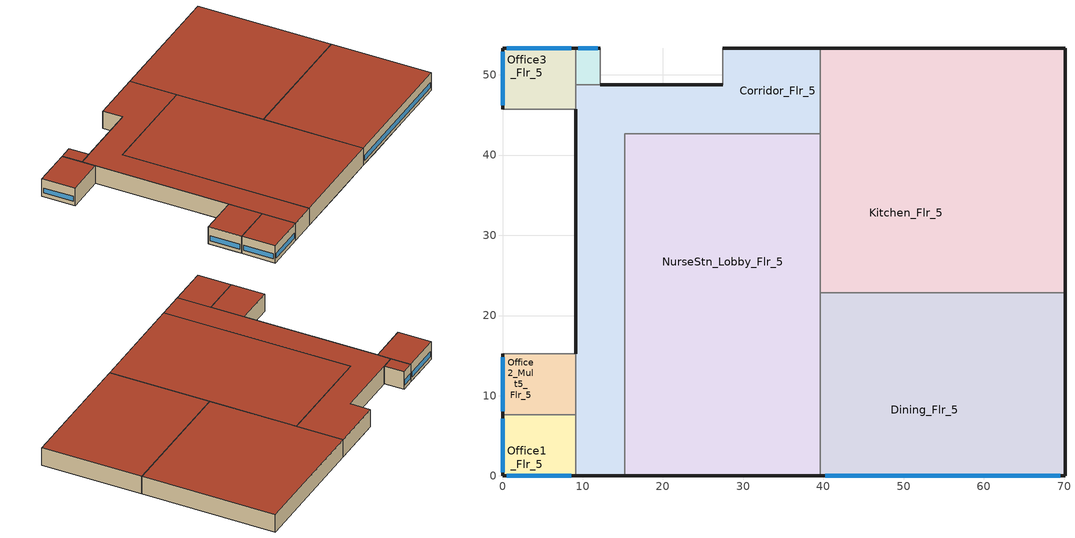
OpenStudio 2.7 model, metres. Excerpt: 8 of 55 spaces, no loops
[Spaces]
Corridor_Flr_5
 floor to NurseStn_Lobby_Flr_4: 15.24,42.67 15.24,33.53 9.14,33.53 9.14,42.67 z17.07
 floor to Corridor_NW_Flr_4: 39.62,53.34 39.62,42.67 9.14,42.67 9.14,48.77 28.96,48.77 28.96,53.34 z17.07
 floor to Corridor_SE_Flr_4: 15.24,10.67 15.24,4.57 9.14,4.57 9.14,10.67 z17.07
 floor adiabatic (Floor Adiabatic construction): 28.96,53.34 28.96,48.77 27.43,48.77 27.43,53.34 z17.07; 15.24,4.57 15.24,0 9.14,0 9.14,4.57 z17.07
 floor to Lab_Flr_4: 15.24,33.53 15.24,10.67 9.14,10.67 9.14,33.53 z17.07
 wall outside: 9.14,0 15.24,0 / 39.62,53.34 27.43,53.34 / 27.43,48.77 12.19,48.77 / 9.14,45.72 9.14,15.24 z17.07:21.34
 wall to Kitchen_Flr_5: 39.62,42.67 39.62,53.34 z17.07:21.34
 wall adiabatic (Wall Adiabatic construction): 27.43,53.34 27.43,48.77 z17.07:21.34
 wall to NurseStn_Lobby_Flr_5: 15.24,0 15.24,42.67 39.62,42.67 z17.07:21.34
 wall to Office1_Flr_5: 9.14,7.62 9.14,0 z17.07:21.34
 wall to Office4_Mult6_Flr_5: 12.19,48.77 9.14,48.77 z17.07:21.34
 wall to Office2_Mult5_Flr_5: 9.14,15.24 9.14,7.62 z17.07:21.34
 wall to Office3_Flr_5: 9.14,48.77 9.14,45.72 z17.07:21.34
 roof outside: 15.24,0 15.24,42.67 39.62,42.67 39.62,53.34 27.43,53.34 27.43,48.77 9.14,48.77 9.14,0 z21.34
Kitchen_Flr_5
 floor to PatRoom5_Mult10_Flr_4: 44.2,53.34 44.2,48.77 39.62,48.77 39.62,53.34 z17.07
 floor to Corridor_NW_Flr_4: 65.53,48.77 65.53,42.67 39.62,42.67 39.62,48.77 z17.07
 floor to Radiology_Flr_4: 60.96,42.67 60.96,22.86 39.62,22.86 39.62,42.67 z17.07
 floor to Corridor_SE_Flr_4: 65.53,42.67 65.53,22.86 60.96,22.86 60.96,42.67 z17.07
 floor to PatRoom4_Flr_4: 70.1,53.34 70.1,48.77 62.48,48.77 62.48,53.34 z17.07
 floor adiabatic (Floor Adiabatic construction): 70.1,48.77 70.1,22.86 65.53,22.86 65.53,48.77 z17.07; 62.48,53.34 62.48,48.77 44.2,48.77 44.2,53.34 z17.07
 wall outside: 70.1,22.86 70.1,53.34 39.62,53.34 z17.07:21.34
 wall to NurseStn_Lobby_Flr_5: 39.62,42.67 39.62,22.86 z17.07:21.34
 wall to Dining_Flr_5: 39.62,22.86 70.1,22.86 z17.07:21.34
 roof outside: 70.1,22.86 70.1,53.34 39.62,53.34 39.62,22.86 z21.34
NurseStn_Lobby_Flr_5
 floor to NurseStn_Lobby_Flr_4: 39.62,42.67 39.62,10.67 28.96,10.67 28.96,19.81 15.24,19.81 15.24,42.67 z17.07
 floor to Corridor_SE_Flr_4: 39.62,10.67 39.62,0 28.96,0 28.96,4.57 15.24,4.57 15.24,10.67 z17.07
 floor adiabatic (Floor Adiabatic construction): 28.96,4.57 28.96,0 15.24,0 15.24,4.57 z17.07
 floor to Lab_Flr_4: 28.96,19.81 28.96,10.67 15.24,10.67 15.24,19.81 z17.07
 wall outside: 15.24,0 39.62,0 z17.07:21.34
 wall to Dining_Flr_5: 39.62,0 39.62,22.86 z17.07:21.34
 roof outside: 39.62,0 39.62,42.67 15.24,42.67 15.24,0 z21.34
Office1_Flr_5
 floor to PatRoom6_Flr_4: 6.1,4.57 6.1,0 0,0 0,4.57 z17.07
 floor to PatRoom7_Mult10_Flr_4: 4.57,7.62 4.57,4.57 0,4.57 0,7.62 z17.07
 floor to Corridor_SE_Flr_4: 9.14,7.62 9.14,4.57 4.57,4.57 4.57,7.62 z17.07
 floor adiabatic (Floor Adiabatic construction): 9.14,4.57 9.14,0 6.1,0 6.1,4.57 z17.07
 wall outside: 0,7.62 0,0 9.14,0 z17.07:21.34
 wall to Office2_Mult5_Flr_5: 9.14,7.62 0,7.62 z17.07:21.34
 window: 0,7.16 0,0.46 / 0.55,0 8.6,0 z17.98:19.2
 roof outside: 9.14,0 9.14,7.62 0,7.62 0,0 z21.34
Office4_Mult6_Flr_5
 floor adiabatic (Floor Adiabatic construction): 12.19,53.34 12.19,48.77 9.14,48.77 9.14,53.34 z17.07
 wall outside: 12.19,53.34 9.14,53.34 z17.07:21.34
 wall to Office3_Flr_5: 9.14,53.34 9.14,48.77 z17.07:21.34
 wall adiabatic (Wall Adiabatic construction): 12.19,48.77 12.19,53.34 z17.07:21.34
 window: 11.88,53.34 9.45,53.34 z17.98:19.2
 roof outside: 12.19,48.77 12.19,53.34 9.14,53.34 9.14,48.77 z21.34
Office3_Flr_5
 floor to PatRoom8_Flr_4: 6.1,53.34 6.1,48.77 0,48.77 0,53.34 z17.07
 floor to Corridor_NW_Flr_4: 9.14,48.77 9.14,45.72 4.57,45.72 4.57,48.77 z17.07
 floor adiabatic (Floor Adiabatic construction): 9.14,53.34 9.14,48.77 6.1,48.77 6.1,53.34 z17.07; 4.57,48.77 4.57,45.72 0,45.72 0,48.77 z17.07
 wall outside: 9.14,53.34 0,53.34 0,45.72 z17.07:21.34
 wall adiabatic (Wall Adiabatic construction): 0,45.72 9.14,45.72 z17.07:21.34
 window: 0,52.88 0,46.18 / 8.6,53.34 0.55,53.34 z17.98:19.2
 roof outside: 9.14,45.72 9.14,53.34 0,53.34 0,45.72 z21.34
Office2_Mult5_Flr_5
 floor to PatRoom7_Mult10_Flr_4: 4.57,8.99 4.57,7.62 0,7.62 0,8.99 z17.07
 floor to Corridor_NW_Flr_4: 9.14,15.24 9.14,10.67 4.57,10.67 4.57,15.24 z17.07
 floor to Corridor_SE_Flr_4: 9.14,10.67 9.14,7.62 4.57,7.62 4.57,10.67 z17.07
 floor adiabatic (Floor Adiabatic construction): 4.57,15.24 4.57,8.99 0,8.99 0,15.24 z17.07
 wall outside: 0,15.24 0,7.62 z17.07:21.34
 wall adiabatic (Wall Adiabatic construction): 9.14,15.24 0,15.24 z17.07:21.34
 window: 0,14.78 0,8.08 z17.98:19.2
 roof outside: 9.14,7.62 9.14,15.24 0,15.24 0,7.62 z21.34
Dining_Flr_5
 floor to NurseStn_Lobby_Flr_4: 60.96,19.81 60.96,10.67 39.62,10.67 39.62,19.81 z17.07
 floor to PatRoom3_Mult10_Flr_4: 70.1,8.99 70.1,4.57 65.53,4.57 65.53,8.99 z17.07
 floor to Radiology_Flr_4: 60.96,22.86 60.96,19.81 39.62,19.81 39.62,22.86 z17.07
 floor to PatRoom2_Flr_4: 70.1,4.57 70.1,0 62.48,0 62.48,4.57 z17.07
 floor to Corridor_SE_Flr_4: 65.53,22.86 65.53,4.57 39.62,4.57 39.62,10.67 60.96,10.67 60.96,22.86 z17.07
 floor to PatRoom1_Mult10_Flr_4: 44.2,4.57 44.2,0 39.62,0 39.62,4.57 z17.07
 floor adiabatic (Floor Adiabatic construction): 70.1,22.86 70.1,8.99 65.53,8.99 65.53,22.86 z17.07; 62.48,4.57 62.48,0 44.2,0 44.2,4.57 z17.07
 wall outside: 39.62,0 70.1,0 70.1,22.86 z17.07:21.34
 window: 40.2,0 69.53,0 z17.98:19.2
 roof outside: 70.1,0 70.1,22.86 39.62,22.86 39.62,0 z21.34
[ClimateZones]
Climate Zone Institution Name 1=ASHRAE; Climate Zone Document Name 1=ANSI/ASHRAE Standard 169; Climate Zone Document Year 1=2006; Climate Zone Value 1=4A
[Building]
-Hospital-ASHRAE 169-2013-4A created: 2019-04-24 11:09:22 -0700: Default Construction Set=90.1-2013 - Hospital - ASHRAE 169-2013-4A; Standards Number of Stories=6; Standards Number of Above Ground Stories=5; Standards Building Type=Hospital
[Site]
New York-John F Kennedy Intl AP_NY_USA: Latitude {deg}=40.65; Longitude {deg}=-73.8; Time Zone {hr}=-5; Elevation {m}=5; Terrain=City
[Site:WaterMainsTemperature]
Calculation Method=Correlation; Annual Average Outdoor Air Temperature {C}=12.4667; Maximum Difference In Monthly Average Outdoor Air Temperatures {deltaC}=25.2
[SizingPeriod:DesignDay] Barometric Pressure {Pa}=101241; Sky Clearness=0; Rain Indicator=0; Snow Indicator=0; Day of Month=21; Daylight Saving Time Indicator=0; Humidity Indicating Type=Wetbulb; Dry-Bulb Temperature Range Modifier Type=DefaultMultipliers
Name | Maximum Dry-Bulb Temperature {C} | Daily Dry-Bulb Temperature Range {deltaC} | Humidity Indicating Conditions at Maximum Dry-Bulb | Wind Speed {m/s} | Wind Direction {deg} | Month | Day Type | Solar Model Indicator | ASHRAE Taub | ASHRAE Taud
New.York-John.F.Kennedy.Intl.AP_NY_USA Ann Htg 99.6% Condns DB | -10.7 | 0 | -10.7 | 7.5 | 320 | 1 | WinterDesignDay | ASHRAEClearSky
New.York-John.F.Kennedy.Intl.AP_NY_USA Ann Clg .4% Condns DB=>MWB | 32.1 | 7.4 | 23.1 | 5.6 | 230 | 7 | SummerDesignDay | ASHRAETau | 0.541 | 1.8
[Site:GroundTemperature:BuildingSurface]
20.72, 20.67, 20.67, 20.7, 20.74, 22.94, 23.33, 23.42, 23.45, 21.24, 20.92, 20.8
[Material:NoMass] Thermal Absorptance=0.9; Solar Absorptance=0.7
Name | Roughness | Thermal Resistance {m2-K/W} | Visible Absorptance
CP02 CARPET PAD | VeryRough | 0.21648 | 0.8
Nonres_Floor_Insulation | MediumSmooth | 2.88292 | 0.7
Typical Insulation R-14.97 | Smooth | 2.63723 | 0.7
Typical Carpet Pad | Smooth | 0.21648 | 0.8
Typical Insulation R-7.23 | Smooth | 1.27273 | 0.7
Typical Insulation R-30.13 | Smooth | 5.30668 | 0.7
Typical Insulation R-1.15 | Smooth | 0.202509 | 0.7
Typical Insulation R-1.15 1 | Smooth | 0.202527 | 0.7
[Material]
Name | Roughness | Thickness {m} | Conductivity {W/m-K} | Density {kg/m3} | Specific Heat {J/kg-K} | Thermal Absorptance | Solar Absorptance | Visible Absorptance
100mm Normalweight concrete floor | MediumSmooth | 0.1016 | 2.31 | 2322 | 832
G01 13mm gypsum board | Smooth | 0.0127 | 0.16 | 800 | 1090 | 0.9 | 0.7 | 0.5
4 in. Normalweight Concrete Floor | MediumRough | 0.1016 | 2.31 | 2322 | 832 | 0.9 | 0.7 | 0.7
1IN Stucco | Smooth | 0.0253 | 0.6918 | 1858 | 837 | 0.9 | 0.7 | 0.92
8IN CONCRETE HW RefBldg | Rough | 0.2032 | 1.311 | 2240 | 836.8 | 0.9 | 0.7 | 0.7
1/2IN Gypsum | Smooth | 0.0127 | 0.16 | 784.9 | 830 | 0.9 | 0.4 | 0.4
Roof Membrane | VeryRough | 0.0095 | 0.16 | 1121.29 | 1460 | 0.9 | 0.7 | 0.7
Metal Roof Surface; F08 Metal surface | Smooth | 0.0008 | 45.28 | 7824 | 500 | 0.9 | 0.7 | 0.7
8 in. Normalweight Concrete Floor | MediumRough | 0.2032 | 2.31 | 2322 | 832 | 0.9 | 0.7 | 0.7
8 in. Concrete Block Basement Wall | MediumRough | 0.2032 | 1.326 | 1842 | 912 | 0.9 | 0.7 | 0.7
G05 25mm wood | MediumSmooth | 0.0254 | 0.15 | 608 | 1630 | 0.9 | 0.5 | 0.5
Std Wood 6inch | MediumSmooth | 0.15 | 0.12 | 540 | 1210 | 0.9 | 0.7 | 0.7
[Construction]
Floor Adiabatic construction: CP02 CARPET PAD, 100mm Normalweight concrete floor, Nonres_Floor_Insulation
Wall Adiabatic construction; Typical Interior Wall: G01 13mm gypsum board, G01 13mm gypsum board
Typical Insulated Exterior Mass Floor R-17.54: Typical Insulation R-14.97, 4 in. Normalweight Concrete Floor, Typical Carpet Pad
Typical Insulated Exterior Mass Wall R-9.62: 1IN Stucco, 8IN CONCRETE HW RefBldg, Typical Insulation R-7.23, 1/2IN Gypsum
Typical IEAD Roof R-31.25: Roof Membrane, Typical Insulation R-30.13, Metal Roof Surface
Typical Interior Floor: 100mm Normalweight concrete floor, CP02 CARPET PAD
Typical Interior Ceiling: CP02 CARPET PAD, 100mm Normalweight concrete floor
Typical Insulated Carpeted 8in Slab Floor: 8 in. Normalweight Concrete Floor, Typical Carpet Pad
Typical Insulated Basement Mass Wall: 8 in. Concrete Block Basement Wall
U 0.48 SHGC 0.40 Dbl Ref-D Clr 6mm/13mm: REF D CLEAR 6MM, AIR 13MM, CLEAR 6MM
Typical Insulated Metal Door R-2.0: F08 Metal surface, Typical Insulation R-1.15
U 0.44 SHGC 0.26 Dbl Ref-B-H Clr 6mm/13mm Air: REF B CLEAR HI 6MM, AIR 13MM, CLEAR 6MM
Typical Overhead Door R-2.0: Typical Insulation R-1.15 1
Window_U_0.50_SHGC_0.40_Skylight_Frame_Width_0.430_in: Glass_2052_LayerAvg, Gap_1_W_0_0038, Glass_2027F_LayerAvg
Typical Interior Window: Clear 3mm
Typical Interior Door; Typical Interior Partition: G05 25mm wood
InteriorFurnishings: Std Wood 6inch
[DefaultConstructionSet]
90.1-2013 - Hospital - ASHRAE 169-2013-4A: Default Exterior Surface Constructions=Default Surface Constructions 1; Default Interior Surface Constructions=Default Surface Constructions 2; Default Ground Contact Surface Constructions=Default Surface Constructions 3; Default Exterior SubSurface Constructions=Default Sub Surface Constructions 1; Default Interior SubSurface Constructions=Default Sub Surface Constructions 2; Interior Partition Construction=Typical Interior Partition
[DefaultSurfaceConstructions]
Name | Floor Construction | Wall Construction | Roof Ceiling Construction
Default Surface Constructions 1 | Typical Insulated Exterior Mass Floor R-17.54 | Typical Insulated Exterior Mass Wall R-9.62 | Typical IEAD Roof R-31.25
Default Surface Constructions 2 | Typical Interior Floor | Typical Interior Wall | Typical Interior Ceiling
Default Surface Constructions 3 | Typical Insulated Carpeted 8in Slab Floor | Typical Insulated Basement Mass Wall
[DefaultSubSurfaceConstructions]
Name | Fixed Window Construction | Operable Window Construction | Door Construction | Glass Door Construction | Overhead Door Construction | Skylight Construction | Tubular Daylight Dome Construction | Tubular Daylight Diffuser Construction
Default Sub Surface Constructions 1 | U 0.48 SHGC 0.40 Dbl Ref-D Clr 6mm/13mm | U 0.48 SHGC 0.40 Dbl Ref-D Clr 6mm/13mm | Typical Insulated Metal Door R-2.0 | U 0.44 SHGC 0.26 Dbl Ref-B-H Clr 6mm/13mm Air | Typical Overhead Door R-2.0 | Window_U_0.50_SHGC_0.40_Skylight_Frame_Width_0.430_in | Typical Interior Window | Typical Interior Window
Default Sub Surface Constructions 2 | Typical Interior Window | Typical Interior Window | Typical Interior Door
[WindowMaterial:Glazing] Optical Data Type=SpectralAverage; Infrared Transmittance at Normal Incidence=0; Dirt Correction Factor for Solar and Visible Transmittance=1; Solar Diffusing=No
Name | Thickness {m} | Solar Transmittance at Normal Incidence | Front Side Solar Reflectance at Normal Incidence | Back Side Solar Reflectance at Normal Incidence | Visible Transmittance at Normal Incidence | Front Side Visible Reflectance at Normal Incidence | Back Side Visible Reflectance at Normal Incidence | Front Side Infrared Hemispherical Emissivity | Back Side Infrared Hemispherical Emissivity | Conductivity {W/m-K}
REF D CLEAR 6MM | 0.006 | 0.429 | 0.308 | 0.379 | 0.334 | 0.453 | 0.505 | 0.84 | 0.82 | 0.9
CLEAR 6MM | 0.006 | 0.775 | 0.071 | 0.071 | 0.881 | 0.08 | 0.08 | 0.84 | 0.84 | 0.9
REF B CLEAR HI 6MM | 0.006 | 0.24 | 0.16 | 0.32 | 0.3 | 0.16 | 0.29 | 0.84 | 0.6 | 0.9
Glass_2052_LayerAvg | 0.00837 | 0.507767 | 0.054228 | 0.0544931 | 0.586833 | 0.05805 | 0.058397 | 0.84 | 0.84 | 1
Glass_2027F_LayerAvg | 0.004 | 0.369744 | 0.470069 | 0.340935 | 0.765222 | 0.0546 | 0.073741 | 0.03675 | 0.84 | 1
Clear 3mm | 0.003 | 0.837 | 0.075 | 0.075 | 0.898 | 0.081 | 0.081 | 0.84 | 0.84 | 0.9
[WindowMaterial:Gas] Gas Type=Air
Name | Thickness {m}
AIR 13MM | 0.0127
Gap_1_W_0_0038 | 0.0038
[Space] Building Story=Building Story 6; Part of Total Floor Area=Yes
Name | Space Type | Thermal Zone
Office1_Flr_5 | Hospital HospitalOfficeFlr5 | Office1_Flr_5 ZN
Corridor_Flr_5 | Hospital Corridor | Corridor_Flr_5 ZN
Kitchen_Flr_5 | Hospital Kitchen | Kitchen_Flr_5 ZN
Office3_Flr_5 | Hospital HospitalOfficeFlr5 | Office3_Flr_5 ZN
Office2_Mult5_Flr_5 | Hospital HospitalOfficeFlr5 | Office2_Mult5_Flr_5 ZN
NurseStn_Lobby_Flr_5 | Hospital NurseStn | NurseStn_Lobby_Flr_5 ZN
Office4_Mult6_Flr_5 | Hospital HospitalOfficeFlr5 | Office4_Mult6_Flr_5 ZN
Dining_Flr_5 | Hospital Dining | Dining_Flr_5 ZN
[BuildingStory]
Building Story 6: Nominal Z Coordinate {m}=17.0732
[SpaceType] Standards Building Type=Hospital
Name | Default Schedule Set | Design Specification Outdoor Air Object | Standards Space Type
Hospital Corridor | Hospital Corridor Schedule Set | Hospital Corridor Ventilation | Corridor
Hospital Dining | Hospital Dining Schedule Set | Hospital Dining Ventilation | Dining
Hospital Kitchen | Hospital Kitchen Schedule Set | Hospital Kitchen Ventilation | Kitchen
Hospital NurseStn | Hospital NurseStn Schedule Set | Hospital NurseStn Ventilation | NurseStn
Hospital HospitalOfficeFlr5 | Hospital HospitalOfficeFlr5 Schedule Set | Hospital HospitalOfficeFlr5 Ventilation | HospitalOfficeFlr5
[People:Definition] Number of People Calculation Method=People/Area; Fraction Radiant=0.3
Name | People per Space Floor Area {person/m2}
Hospital Corridor People Definition | 0.0107639
Hospital Dining People Definition | 0.107639
Hospital HospitalOfficeFlr5 People Definition | 0.0752397
Hospital Kitchen People Definition | 0.0538196
Hospital NurseStn People Definition | 0.0143483
[People] Work Efficiency Schedule=Work Efficiency Schedule; Clothing Insulation Schedule=Clothing Schedule; Air Velocity Schedule=Air Velocity Schedule; Multiplier=1
Name | People Definition | Space or SpaceType
Hospital Corridor People | Hospital Corridor People Definition | Hospital Corridor
Hospital Dining People | Hospital Dining People Definition | Hospital Dining
Hospital HospitalOfficeFlr5 People | Hospital HospitalOfficeFlr5 People Definition | Hospital HospitalOfficeFlr5
Hospital Kitchen People | Hospital Kitchen People Definition | Hospital Kitchen
Hospital NurseStn People | Hospital NurseStn People Definition | Hospital NurseStn
[Lights:Definition] Design Level Calculation Method=Watts/Area; Fraction Radiant=0.7; Fraction Visible=0.2
Name | Watts per Space Floor Area {W/m2}
Hospital Corridor Lights Definition | 10.6563
Hospital Dining Lights Definition | 6.99654
Hospital HospitalOfficeFlr5 Lights Definition | 8.82641
Hospital Kitchen Lights Definition | 13.0243
Hospital NurseStn Lights Definition | 8.86946
[Lights] Fraction Replaceable=1
Name | Lights Definition | Space or SpaceType
Hospital Corridor Lights | Hospital Corridor Lights Definition | Hospital Corridor
Hospital Dining Lights | Hospital Dining Lights Definition | Hospital Dining
Hospital HospitalOfficeFlr5 Lights | Hospital HospitalOfficeFlr5 Lights Definition | Hospital HospitalOfficeFlr5
Hospital Kitchen Lights | Hospital Kitchen Lights Definition | Hospital Kitchen
Hospital NurseStn Lights | Hospital NurseStn Lights Definition | Hospital NurseStn
[ElectricEquipment:Definition]
Name | Design Level Calculation Method | Watts per Space Floor Area {W/m2} | Fraction Radiant | Design Level {W} | Fraction Latent | Fraction Lost
Hospital Dining Elec Equip Definition; Hospital HospitalOfficeFlr5 Elec Equip Definition | Watts/Area | 10.7639 | 0.5
Hospital Kitchen Elec Equip Definition | Watts/Area | 80.7293 | 0.5
Hospital NurseStn Elec Equip Definition | Watts/Area | 11.1945 | 0.5
Kitchen Electric Equipment Definition1 | EquipmentLevel |  | 0.25 | 915 | 0 | 0
Kitchen Electric Equipment Definition2 | EquipmentLevel |  | 0.25 | 855 | 0 | 0
[ElectricEquipment]
Name | Electric Equipment Definition | Space or SpaceType | Schedule
Hospital Dining Elec Equip | Hospital Dining Elec Equip Definition | Hospital Dining
Hospital HospitalOfficeFlr5 Elec Equip | Hospital HospitalOfficeFlr5 Elec Equip Definition | Hospital HospitalOfficeFlr5
Hospital Kitchen Elec Equip | Hospital Kitchen Elec Equip Definition | Hospital Kitchen
Hospital NurseStn Elec Equip | Hospital NurseStn Elec Equip Definition | Hospital NurseStn
Kitchen_Reach-in-Freezer | Kitchen Electric Equipment Definition1 | Hospital Kitchen | Hospital ALWAYS_ON
Kitchen_Reach-in-Refrigerator | Kitchen Electric Equipment Definition2 | Hospital Kitchen | Hospital ALWAYS_ON
[DesignSpecification:OutdoorAir] Outdoor Air Method=Sum; Outdoor Air Flow per Person {m3/s-person}=0; Outdoor Air Flow Rate {m3/s}=0; Outdoor Air Flow Air Changes per Hour {1/hr}=0
Name | Outdoor Air Flow per Floor Area {m3/s-m2}
Hospital Corridor Ventilation | 0.0003048
Hospital Dining Ventilation | 0.0012954
Hospital HospitalOfficeFlr5 Ventilation | 0.000482346
Hospital Kitchen Ventilation | 0.00365758
Hospital NurseStn Ventilation | 0.000338658
[DefaultScheduleSet] People Activity Level Schedule=Hospital ACTIVITY_SCH; Infiltration Schedule=Hospital INFIL_SCH_PNNL
Name | Number of People Schedule | Lighting Schedule | Electric Equipment Schedule | Gas Equipment Schedule
Hospital Corridor Schedule Set | Hospital BLDG_OCC_EXTD_SCH | Hospital BLDG_LIGHT_CORRIDOR_SCH | Hospital BLDG_EQUIP_SCH
Hospital Dining Schedule Set | Hospital BLDG_OCC_EXTD_SCH | Hospital BLDG_LIGHT_SCH | Hospital BLDG_EQUIP_EXTD_SCH
Hospital HospitalOfficeFlr5 Schedule Set | Hospital BLDG_OCC_SCH | Hospital BLDG_LIGHT_OFFICE_SCH | Hospital BLDG_EQUIP_SCH
Hospital Kitchen Schedule Set | Hospital BLDG_OCC_EXTD_SCH | Hospital BLDG_LIGHT_SCH | Hospital BLDG_EQUIP_EXTD_SCH | Hospital BLDG_EQUIP_EXTD_SCH
Hospital NurseStn Schedule Set | Hospital BLDG_OCC_EXTD_SCH | Hospital BLDG_LIGHT_NURSEFLR234_SCH | Hospital BLDG_EQUIP_EXTD_SCH
[ThermostatSetpoint:DualSetpoint] Heating Setpoint Temperature Schedule=Hospital HTGSETP_SCH; Cooling Setpoint Temperature Schedule=Hospital CLGSETP_SCH
Hospital Corridor Thermostat 3; Hospital Dining Thermostat 1; Hospital Kitchen Thermostat 1; Hospital NurseStn Thermostat 3; Hospital HospitalOfficeFlr5 Thermostat 1; Hospital HospitalOfficeFlr5 Thermostat 2; Hospital HospitalOfficeFlr5 Thermostat 3; Hospital HospitalOfficeFlr5 Thermostat 4
[GasEquipment:Definition]
Hospital Kitchen Gas Equip Definition: Design Level Calculation Method=Watts/Area; Watts per Space Floor Area {W/m2}=161.389; Fraction Radiant=0.5
[GasEquipment]
Hospital Kitchen Gas Equip: Gas Equipment Definition=Hospital Kitchen Gas Equip Definition; Space or SpaceType=Hospital Kitchen
[SpaceInfiltration:DesignFlowRate] Schedule=Hospital INFIL_SCH_PNNL; Design Flow Rate Calculation Method=Flow/ExteriorArea; Constant Term Coefficient=0; Temperature Term Coefficient=0; Velocity Term Coefficient=0.224; Velocity Squared Term Coefficient=0
Name | Space or SpaceType | Flow per Exterior Surface Area {m3/s-m2}
Corridor_Flr_5 Infiltration | Corridor_Flr_5 | 0.000200818
Dining_Flr_5 Infiltration | Dining_Flr_5 | 0.000140274
Kitchen_Flr_5 Infiltration | Kitchen_Flr_5 | 0.000124619
NurseStn_Lobby_Flr_5 Infiltration | NurseStn_Lobby_Flr_5 | 5.17915e-05
Office1_Flr_5 Infiltration | Office1_Flr_5 | 0.00028855
Office2_Mult5_Flr_5 Infiltration | Office2_Mult5_Flr_5 | 0.00018126
Office3_Flr_5 Infiltration | Office3_Flr_5 | 0.000288571
Office4_Mult6_Flr_5 Infiltration | Office4_Mult6_Flr_5 | 0.000275003
[ThermalZone] Use Ideal Air Loads=No
Corridor_Flr_5 ZN: Thermostat=Hospital Corridor Thermostat 3
Dining_Flr_5 ZN: Thermostat=Hospital Dining Thermostat 1
Kitchen_Flr_5 ZN: Thermostat=Hospital Kitchen Thermostat 1
NurseStn_Lobby_Flr_5 ZN: Thermostat=Hospital NurseStn Thermostat 3
Office1_Flr_5 ZN: Thermostat=Hospital HospitalOfficeFlr5 Thermostat 1; Primary Daylighting Control=Office1_Flr_5 Daylt Sensor 1; Fraction of Zone Controlled by Primary Daylighting Control=0.447; Secondary Daylighting Control=Office1_Flr_5 Daylt Sensor 2; Fraction of Zone Controlled by Secondary Daylighting Control=0.317
Office2_Mult5_Flr_5 ZN: Thermostat=Hospital HospitalOfficeFlr5 Thermostat 2; Multiplier=5
Office3_Flr_5 ZN: Thermostat=Hospital HospitalOfficeFlr5 Thermostat 3; Primary Daylighting Control=Office3_Flr_5 Daylt Sensor 1; Fraction of Zone Controlled by Primary Daylighting Control=0.447; Secondary Daylighting Control=Office3_Flr_5 Daylt Sensor 2; Fraction of Zone Controlled by Secondary Daylighting Control=0.317
Office4_Mult6_Flr_5 ZN: Thermostat=Hospital HospitalOfficeFlr5 Thermostat 4; Multiplier=6
[AvailabilityManager:NightCycle] Control Type=CycleOnAny; Thermostat Tolerance {deltaC}=1
Name | Cycling Run Time {s}
Availability Manager Night Cycle 1; Availability Manager Night Cycle 2; Availability Manager Night Cycle 3; Availability Manager Night Cycle 4; Availability Manager Night Cycle 5; Availability Manager Night Cycle 6; Availability Manager Night Cycle 7 | 1800
Availability Manager Night Cycle 8 | 3600
[Refrigeration:Compressor] Refrigeration Compressor Power Curve=New_Low_Temp_Comp_Pwr_Curve; Refrigeration Compressor Capacity Curve=New_Low_Temp_Comp_Cap_Curve; Rated Return Gas Temperature {C}=18.3; Rated Subcooling {deltaC}=0
Refrigeration Compressor 1; Refrigeration Compressor 2; Refrigeration Compressor 3; Refrigeration Compressor 4; Refrigeration Compressor 5; Refrigeration Compressor 6; Refrigeration Compressor 7; Refrigeration Compressor 8; Refrigeration Compressor 9; Refrigeration Compressor 10; Refrigeration Compressor 11; Refrigeration Compressor 12; Refrigeration Compressor 13; Refrigeration Compressor 14; Refrigeration Compressor 15; Refrigeration Compressor 16; Refrigeration Compressor 17; Refrigeration Compressor 18; Refrigeration Compressor 19; Refrigeration Compressor 20
[InternalMass:Definition]
Internal Mass Definition 1: Construction=InteriorFurnishings; Design Level Calculation Method=SurfaceArea/Area; Surface Area per Space Floor Area=2
[InternalMass] Internal Mass Definition=Internal Mass Definition 1; Multiplier=1
Name | Space or SpaceType
Office4_Mult6_Flr_5 Mass | Office4_Mult6_Flr_5
Kitchen_Flr_5 Mass | Kitchen_Flr_5
Dining_Flr_5 Mass | Dining_Flr_5
Corridor_Flr_5 Mass | Corridor_Flr_5
NurseStn_Lobby_Flr_5 Mass | NurseStn_Lobby_Flr_5
Office1_Flr_5 Mass | Office1_Flr_5
Office3_Flr_5 Mass | Office3_Flr_5
Office2_Mult5_Flr_5 Mass | Office2_Mult5_Flr_5
[EnergyManagementSystem:Sensor] Output Variable or Output Meter Index Key=Environment
Name | Output Variable or Output Meter
Mains_Water_Temp_Sen | Site Mains Water Temperature
OAT; OAT_1; OAT_2; OAT_3 | Site Outdoor Air Drybulb Temperature
[EnergyManagementSystem:Actuator] Actuated Component Control Type=Schedule Value
Name | Actuated Component | Actuated Component Type
Mains_Water_Temp_Act | Mains Water Temperature | Schedule:Constant
CAVKITCHENHtgSch0; VAV1HtgSch0; VAV2HtgSch0; VAVPATRMSHtgSch0 | Hospital HTGSETP_SCH | Schedule:Year
CAVKITCHENClgSch0; VAV1ClgSch0; VAV2ClgSch0; VAVPATRMSClgSch0 | Hospital CLGSETP_SCH | Schedule:Year
[EnergyManagementSystem:Program]
Mains_Water_Prg: SET Mains_Water_Temp_Act = Mains_Water_Temp_Sen
CAVKITCHENOptimumStartProg0: IF DaylightSavings==0 && DayOfWeek>1 && Hour==5 && OAT<23.9 && OAT>1.7; SET CAVKITCHENClgSch0 = 29.4; SET CAVKITCHENHtgSch0 = 15.6; ELSEIF DaylightSavings==0 && DayOfWeek==1 && Hour==7 && OAT<23.9 && OAT>1.7; SET CAVKITCHENClgSch0 = 29.4; SET CAVKITCHENHtgSch0 = 15.6; ELSEIF DaylightSavings==1 && DayOfWeek>1 && Hour==4 && OAT<23.9 && OAT>1.7; SET CAVKITCHENClgSch0 = 29.4; SET CAVKITCHENHtgSch0 = 15.6; ELSEIF DaylightSavings==1 && DayOfWeek==1 && Hour==6 && OAT<23.9 && OAT>1.7; SET CAVKITCHENClgSch0 = 29.4; SET CAVKITCHENHtgSch0 = 15.6; ELSE; SET CAVKITCHENClgSch0 = NULL; SET CAVKITCHENHtgSch0 = NULL; ENDIF
VAV1OptimumStartProg0: IF DaylightSavings==0 && DayOfWeek>1 && Hour==5 && OAT_1<23.9 && OAT_1>1.7; SET VAV1ClgSch0 = 29.4; SET VAV1HtgSch0 = 15.6; ELSEIF DaylightSavings==0 && DayOfWeek==1 && Hour==7 && OAT_1<23.9 && OAT_1>1.7; SET VAV1ClgSch0 = 29.4; SET VAV1HtgSch0 = 15.6; ELSEIF DaylightSavings==1 && DayOfWeek>1 && Hour==4 && OAT_1<23.9 && OAT_1>1.7; SET VAV1ClgSch0 = 29.4; SET VAV1HtgSch0 = 15.6; ELSEIF DaylightSavings==1 && DayOfWeek==1 && Hour==6 && OAT_1<23.9 && OAT_1>1.7; SET VAV1ClgSch0 = 29.4; SET VAV1HtgSch0 = 15.6; ELSE; SET VAV1ClgSch0 = NULL; SET VAV1HtgSch0 = NULL; ENDIF
VAV2OptimumStartProg0: IF DaylightSavings==0 && DayOfWeek>1 && Hour==5 && OAT_2<23.9 && OAT_2>1.7; SET VAV2ClgSch0 = 29.4; SET VAV2HtgSch0 = 15.6; ELSEIF DaylightSavings==0 && DayOfWeek==1 && Hour==7 && OAT_2<23.9 && OAT_2>1.7; SET VAV2ClgSch0 = 29.4; SET VAV2HtgSch0 = 15.6; ELSEIF DaylightSavings==1 && DayOfWeek>1 && Hour==4 && OAT_2<23.9 && OAT_2>1.7; SET VAV2ClgSch0 = 29.4; SET VAV2HtgSch0 = 15.6; ELSEIF DaylightSavings==1 && DayOfWeek==1 && Hour==6 && OAT_2<23.9 && OAT_2>1.7; SET VAV2ClgSch0 = 29.4; SET VAV2HtgSch0 = 15.6; ELSE; SET VAV2ClgSch0 = NULL; SET VAV2HtgSch0 = NULL; ENDIF
VAVPATRMSOptimumStartProg0: IF DaylightSavings==0 && DayOfWeek>1 && Hour==5 && OAT_3<23.9 && OAT_3>1.7; SET VAVPATRMSClgSch0 = 29.4; SET VAVPATRMSHtgSch0 = 15.6; ELSEIF DaylightSavings==0 && DayOfWeek==1 && Hour==7 && OAT_3<23.9 && OAT_3>1.7; SET VAVPATRMSClgSch0 = 29.4; SET VAVPATRMSHtgSch0 = 15.6; ELSEIF DaylightSavings==1 && DayOfWeek>1 && Hour==4 && OAT_3<23.9 && OAT_3>1.7; SET VAVPATRMSClgSch0 = 29.4; SET VAVPATRMSHtgSch0 = 15.6; ELSEIF DaylightSavings==1 && DayOfWeek==1 && Hour==6 && OAT_3<23.9 && OAT_3>1.7; SET VAVPATRMSClgSch0 = 29.4; SET VAVPATRMSHtgSch0 = 15.6; ELSE; SET VAVPATRMSClgSch0 = NULL; SET VAVPATRMSHtgSch0 = NULL; ENDIF
[EnergyManagementSystem:ProgramCallingManager]
Mains_Water_Prg_Mgr: BeginTimestepBeforePredictor; Mains_Water_Prg
CAVKITCHENOptimumStartCallingManager0: BeginTimestepBeforePredictor; CAVKITCHENOptimumStartProg0
VAV1OptimumStartCallingManager0: BeginTimestepBeforePredictor; VAV1OptimumStartProg0
VAV2OptimumStartCallingManager0: BeginTimestepBeforePredictor; VAV2OptimumStartProg0
VAVPATRMSOptimumStartCallingManager0: BeginTimestepBeforePredictor; VAVPATRMSOptimumStartProg0
[Exterior:Lights:Definition]
NonDimming Exterior Lights Def: Design Level {W}=13506
[Exterior:Lights]
NonDimming Exterior Lights Def: Exterior Lights Definition=NonDimming Exterior Lights Def; Schedule=Hospital Exterior_Lgt_ALWAYS_ON; Control Option=AstronomicalClock
[Exterior:FuelEquipment:Definition]
Name | Design Level {W}
Fuel equipment 1 Def | 162963
Fuel equipment 2 Def | 501
[Exterior:FuelEquipment] Fuel Use Type=NaturalGas
Name | Exterior Fuel Equipment Definition | Schedule
Fuel equipment 1 | Fuel equipment 1 Def | Hospital BLDG_ELEVATORS
Fuel equipment 2 | Fuel equipment 2 Def | Hospital ELEV_LIGHT_FAN_SCH_ADD_DF
[HeatExchanger:AirToAir:SensibleAndLatent] Availability Schedule=Always On Discrete; Nominal Supply Air Flow Rate {m3/s}=autosize; Sensible Effectiveness at 100% Heating Air Flow=0.7; Latent Effectiveness at 100% Heating Air Flow=0.6; Sensible Effectiveness at 75% Heating Air Flow=0.7; Latent Effectiveness at 75% Heating Air Flow=0.6; Sensible Effectiveness at 100% Cooling Air Flow=0.75; Latent Effectiveness at 100% Cooling Air Flow=0.6; Sensible Effectiveness at 75% Cooling Air Flow=0.75; Latent Effectiveness at 75% Cooling Air Flow=0.6; Supply Air Outlet Temperature Control=No; Heat Exchanger Type=Rotary; Frost Control Type=ExhaustOnly; Threshold Temperature {C}=-23.3; Initial Defrost Time Fraction=0.167; Rate of Defrost Time Fraction Increase {1/K}=1.44; Economizer Lockout=Yes
Name | Nominal Electric Power {W}
CAV_KITCHEN ERV | 2488.065
VAV_1 ERV | 2378.15
VAV_2 ERV | 2460.48
VAV_ICU ERV | 1540.03
VAV_LABS ERV | 493.934
VAV_PATRMS ERV | 3274.64
[SetpointManager:OutdoorAirPretreat] Minimum Setpoint Temperature {C}=-99; Maximum Setpoint Temperature {C}=99; Minimum Setpoint Humidity Ratio {kgWater/kgDryAir}=1e-005; Maximum Setpoint Humidity Ratio {kgWater/kgDryAir}=1
Name | Setpoint Node or NodeList
Setpoint Manager Outdoor Air Pretreat 1 | CAV_KITCHEN ERV Primary Outlet Air Node
Setpoint Manager Outdoor Air Pretreat 2 | VAV_1 ERV Primary Outlet Air Node
Setpoint Manager Outdoor Air Pretreat 3 | VAV_2 ERV Primary Outlet Air Node
Setpoint Manager Outdoor Air Pretreat 4 | VAV_ICU ERV Primary Outlet Air Node
Setpoint Manager Outdoor Air Pretreat 5 | VAV_LABS ERV Primary Outlet Air Node
Setpoint Manager Outdoor Air Pretreat 6 | VAV_PATRMS ERV Primary Outlet Air Node
[Daylighting:Control] Position Z-Coordinate {m}=17.8352; Illuminance Setpoint {lux}=375; Lighting Control Type=Stepped; Minimum Input Power Fraction for Continuous Dimming Control=0.3; Minimum Light Output Fraction for Continuous Dimming Control=0.2; Number of Stepped Control Steps=3; Probability Lighting will be Reset When Needed in Manual Stepped Control=1; Maximum Allowable Discomfort Glare Index=22
Name | Space | Position X-Coordinate {m} | Position Y-Coordinate {m}
Office1_Flr_5 Daylt Sensor 1 | Office1_Flr_5 | 4.572 | 1.405008
Office1_Flr_5 Daylt Sensor 2 | Office1_Flr_5 | 4.572 | 2.831304
Office3_Flr_5 Daylt Sensor 1 | Office3_Flr_5 | 1.405008 | 49.53
Office3_Flr_5 Daylt Sensor 2 | Office3_Flr_5 | 2.831304 | 49.53
[Schedule:Ruleset]
Name | Default Day Schedule | Summer Design Day Schedule | Winter Design Day Schedule
Clothing Schedule | Clothing Schedule Default Winter Clothes
Air Velocity Schedule | Air Velocity Schedule Default
Work Efficiency Schedule | Work Efficiency Schedule Default
Hospital BLDG_OCC_SCH | Hospital BLDG_OCC_SCH Default | Hospital BLDG_OCC_SCH Summer Design Day | Hospital BLDG_OCC_SCH Winter Design Day
Hospital ACTIVITY_SCH | Hospital ACTIVITY_SCH Default | Hospital ACTIVITY_SCH Summer Design Day | Hospital ACTIVITY_SCH Winter Design Day
Hospital BLDG_EQUIP_SCH | Hospital BLDG_EQUIP_SCH Default | Hospital BLDG_EQUIP_SCH Summer Design Day | Hospital BLDG_EQUIP_SCH Winter Design Day
Hospital INFIL_SCH_PNNL | Hospital INFIL_SCH_PNNL Default | Hospital INFIL_SCH_PNNL Summer Design Day | Hospital INFIL_SCH_PNNL Winter Design Day
Hospital HTGSETP_SCH | Hospital HTGSETP_SCH Default | Hospital HTGSETP_SCH Summer Design Day | Hospital HTGSETP_SCH Winter Design Day
Hospital CLGSETP_SCH | Hospital CLGSETP_SCH Default | Hospital CLGSETP_SCH Summer Design Day | Hospital CLGSETP_SCH Winter Design Day
Hospital BLDG_OCC_EXTD_SCH | Hospital BLDG_OCC_EXTD_SCH Default | Hospital BLDG_OCC_EXTD_SCH Summer Design Day | Hospital BLDG_OCC_EXTD_SCH Winter Design Day
Hospital BLDG_LIGHT_CORRIDOR_SCH | Hospital BLDG_LIGHT_CORRIDOR_SCH Default | Hospital BLDG_LIGHT_CORRIDOR_SCH Summer Design Day | Hospital BLDG_LIGHT_CORRIDOR_SCH Winter Design Day
Hospital BLDG_LIGHT_SCH | Hospital BLDG_LIGHT_SCH Default | Hospital BLDG_LIGHT_SCH Summer Design Day | Hospital BLDG_LIGHT_SCH Winter Design Day
Hospital BLDG_EQUIP_EXTD_SCH | Hospital BLDG_EQUIP_EXTD_SCH Default | Hospital BLDG_EQUIP_EXTD_SCH Summer Design Day | Hospital BLDG_EQUIP_EXTD_SCH Winter Design Day
Hospital BLDG_LIGHT_OFFICE_SCH | Hospital BLDG_LIGHT_OFFICE_SCH Default | Hospital BLDG_LIGHT_OFFICE_SCH Summer Design Day | Hospital BLDG_LIGHT_OFFICE_SCH Winter Design Day
Hospital BLDG_LIGHT_NURSEFLR234_SCH | Hospital BLDG_LIGHT_NURSEFLR234_SCH Default | Hospital BLDG_LIGHT_NURSEFLR234_SCH Summer Design Day | Hospital BLDG_LIGHT_NURSEFLR234_SCH Winter Design Day
Hospital ALWAYS_ON | Hospital ALWAYS_ON Default | Hospital ALWAYS_ON Summer Design Day | Hospital ALWAYS_ON Winter Design Day
Hospital Exterior_Lgt_ALWAYS_ON | Hospital Exterior_Lgt_ALWAYS_ON Default | Hospital Exterior_Lgt_ALWAYS_ON Summer Design Day | Hospital Exterior_Lgt_ALWAYS_ON Winter Design Day
Hospital BLDG_ELEVATORS | Hospital BLDG_ELEVATORS Default | Hospital BLDG_ELEVATORS Summer Design Day | Hospital BLDG_ELEVATORS Winter Design Day
Hospital ELEV_LIGHT_FAN_SCH_ADD_DF | Hospital ELEV_LIGHT_FAN_SCH_ADD_DF Default | Hospital ELEV_LIGHT_FAN_SCH_ADD_DF Summer Design Day | Hospital ELEV_LIGHT_FAN_SCH_ADD_DF Winter Design Day
[Schedule:Day]
Clothing Schedule Default Winter Clothes; Hospital BLDG_OCC_SCH Summer Design Day; Hospital BLDG_EQUIP_SCH Summer Design Day; Hospital BLDG_OCC_EXTD_SCH Summer Design Day; Hospital BLDG_LIGHT_CORRIDOR_SCH Summer Design Day; Hospital BLDG_LIGHT_SCH Summer Design Day; Hospital BLDG_EQUIP_EXTD_SCH Summer Design Day; Hospital BLDG_LIGHT_OFFICE_SCH Summer Design Day; Hospital BLDG_LIGHT_NURSEFLR234_SCH Summer Design Day; Hospital ALWAYS_ON Default; Hospital ALWAYS_ON Winter Design Day; Hospital ALWAYS_ON Summer Design Day; Hospital Exterior_Lgt_ALWAYS_ON Default; Hospital Exterior_Lgt_ALWAYS_ON Winter Design Day; Hospital Exterior_Lgt_ALWAYS_ON Summer Design Day; Hospital BLDG_ELEVATORS Summer Design Day; Hospital ELEV_LIGHT_FAN_SCH_ADD_DF Summer Design Day: 24, 0, 1
Clothing Schedule Summer Clothes: 24, 0, 0.5
Air Velocity Schedule Default; Hospital BLDG_ELEVATORS Winter Design Day; Hospital ELEV_LIGHT_FAN_SCH_ADD_DF Winter Design Day: 24, 0, 0.2
Work Efficiency Schedule Default; Hospital BLDG_OCC_SCH Winter Design Day; Hospital BLDG_EQUIP_SCH Winter Design Day; Hospital BLDG_OCC_EXTD_SCH Winter Design Day; Hospital BLDG_LIGHT_CORRIDOR_SCH Winter Design Day; Hospital BLDG_LIGHT_SCH Winter Design Day; Hospital BLDG_EQUIP_EXTD_SCH Winter Design Day; Hospital BLDG_LIGHT_OFFICE_SCH Winter Design Day; Hospital BLDG_LIGHT_NURSEFLR234_SCH Winter Design Day: 24, 0, 0
Hospital BLDG_OCC_SCH Default: 8, 0, 0, 16, 0, 0.05, 24, 0, 0
Hospital BLDG_OCC_SCH Sat Day: 7, 0, 0, 8, 0, 0.1, 9, 0, 0.3, 17, 0, 0.4, 19, 0, 0.1, 24, 0, 0
Hospital BLDG_OCC_SCH Wkdy Day: 7, 0, 0, 8, 0, 0.1, 9, 0, 0.5, 17, 0, 0.8, 18, 0, 0.5, 20, 0, 0.3, 22, 0, 0.2, 24, 0, 0
Hospital ACTIVITY_SCH Default; Hospital ACTIVITY_SCH Winter Design Day; Hospital ACTIVITY_SCH Summer Design Day: 24, 0, 120
Hospital BLDG_EQUIP_SCH Default: 8, 0, 0.261951, 16, 0, 0.349268, 24, 0, 0.261951
Hospital BLDG_EQUIP_SCH Sat Day: 7, 0, 0.349268, 8, 0, 0.487001, 18, 0, 0.633101, 24, 0, 0.349268
Hospital BLDG_EQUIP_SCH Wkdy Day: 7, 0, 0.349268, 8, 0, 0.681801, 16, 0, 0.876602, 22, 0, 0.584401, 23, 0, 0.523902, 24, 0, 0.349268
Hospital INFIL_SCH_PNNL Default; Hospital INFIL_SCH_PNNL Winter Design Day; Hospital INFIL_SCH_PNNL Summer Design Day; Hospital INFIL_SCH_PNNL Default|WntrDsn|SmrDsn|Sat|Wkdy Day: 24, 0, 0.25
Hospital HTGSETP_SCH Default; Hospital HTGSETP_SCH Winter Design Day; Hospital HTGSETP_SCH Summer Design Day: 24, 0, 21
Hospital CLGSETP_SCH Default; Hospital CLGSETP_SCH Winter Design Day; Hospital CLGSETP_SCH Summer Design Day: 24, 0, 24
Hospital BLDG_OCC_EXTD_SCH Default; Hospital BLDG_EQUIP_EXTD_SCH Default: 8, 0, 0.4, 16, 0, 0.6, 24, 0, 0.4
Hospital BLDG_OCC_EXTD_SCH Sat Day: 7, 0, 0.4, 8, 0, 0.5, 17, 0, 0.6, 19, 0, 0.5, 24, 0, 0.4
Hospital BLDG_OCC_EXTD_SCH Wkdy Day: 7, 0, 0.4, 8, 0, 0.5, 9, 0, 0.6, 17, 0, 0.8, 18, 0, 0.6, 20, 0, 0.5, 24, 0, 0.4
Hospital BLDG_LIGHT_CORRIDOR_SCH Default; Hospital BLDG_LIGHT_NURSEFLR234_SCH Default: 8, 0, 0.5, 16, 0, 0.7, 24, 0, 0.5
Hospital BLDG_LIGHT_CORRIDOR_SCH Sat Day; Hospital BLDG_LIGHT_NURSEFLR234_SCH Sat Day: 8, 0, 0.5, 18, 0, 0.8, 24, 0, 0.5
Hospital BLDG_LIGHT_CORRIDOR_SCH Wkdy Day; Hospital BLDG_LIGHT_NURSEFLR234_SCH Wkdy Day: 8, 0, 0.5, 16, 0, 0.9, 24, 0, 0.5
Hospital BLDG_LIGHT_SCH Default; Hospital BLDG_LIGHT_OFFICE_SCH Default: 8, 0, 0.05, 16, 0, 0.1, 24, 0, 0.05
Hospital BLDG_LIGHT_SCH Sat Day; Hospital BLDG_LIGHT_OFFICE_SCH Sat Day: 7, 0, 0.1, 8, 0, 0.2, 18, 0, 0.4, 24, 0, 0.1
Hospital BLDG_LIGHT_SCH Wkdy Day; Hospital BLDG_LIGHT_OFFICE_SCH Wkdy Day: 7, 0, 0.1, 8, 0, 0.5, 16, 0, 0.9, 23, 0, 0.3, 24, 0, 0.1
Hospital BLDG_EQUIP_EXTD_SCH Sat Day: 7, 0, 0.4, 8, 0, 0.5, 18, 0, 0.65, 24, 0, 0.4
Hospital BLDG_EQUIP_EXTD_SCH Wkdy Day: 7, 0, 0.4, 8, 0, 0.7, 16, 0, 0.9, 23, 0, 0.6, 24, 0, 0.4
Hospital BLDG_ELEVATORS Default; Hospital ELEV_LIGHT_FAN_SCH_ADD_DF Default: 8, 0, 0.2, 16, 0, 0.4, 24, 0, 0.2
Hospital BLDG_ELEVATORS Sat Day; Hospital ELEV_LIGHT_FAN_SCH_ADD_DF Sat Day: 7, 0, 0.2, 8, 0, 0.4, 9, 0, 0.46, 12, 0, 0.7, 17, 0, 0.51, 18, 0, 0.25, 24, 0, 0.2
Hospital BLDG_ELEVATORS Wkdy Day: 7, 0, 0.2, 8, 0, 0.5, 9, 0, 0.75, 12, 0, 1, 13, 0, 0.75, 18, 0, 1, 21, 0, 0.52, 22, 0, 0.28, 24, 0, 0.2
Hospital ELEV_LIGHT_FAN_SCH_ADD_DF Wkdy Day: 7, 0, 0.2, 8, 0, 0.5, 18, 0, 1, 21, 0, 0.52, 22, 0, 0.28, 24, 0, 0.2
[Schedule:Rule] Date Specification Type=DateRange; Start Day=1
Name | Schedule Ruleset | Rule Order | Day Schedule | Start Month | End Month | End Day | Apply Saturday | Apply Monday | Apply Tuesday | Apply Wednesday | Apply Thursday | Apply Friday
Schedule Rule 1 | Clothing Schedule | 0 | Clothing Schedule Summer Clothes | 5 | 9 | 30
Schedule Rule 2 | Hospital BLDG_OCC_SCH | 1 | Hospital BLDG_OCC_SCH Sat Day | 1 | 12 | 31 | Yes
Schedule Rule 3 | Hospital BLDG_OCC_SCH | 0 | Hospital BLDG_OCC_SCH Wkdy Day | 1 | 12 | 31 |  | Yes | Yes | Yes | Yes | Yes
Schedule Rule 6 | Hospital BLDG_EQUIP_SCH | 1 | Hospital BLDG_EQUIP_SCH Sat Day | 1 | 12 | 31 | Yes
Schedule Rule 7 | Hospital BLDG_EQUIP_SCH | 0 | Hospital BLDG_EQUIP_SCH Wkdy Day | 1 | 12 | 31 |  | Yes | Yes | Yes | Yes | Yes
Schedule Rule 8 | Hospital INFIL_SCH_PNNL | 0 | Hospital INFIL_SCH_PNNL Default|WntrDsn|SmrDsn|Sat|Wkdy Day | 1 | 12 | 31 | Yes | Yes | Yes | Yes | Yes | Yes
Schedule Rule 9 | Hospital BLDG_OCC_EXTD_SCH | 1 | Hospital BLDG_OCC_EXTD_SCH Sat Day | 1 | 12 | 31 | Yes
Schedule Rule 10 | Hospital BLDG_OCC_EXTD_SCH | 0 | Hospital BLDG_OCC_EXTD_SCH Wkdy Day | 1 | 12 | 31 |  | Yes | Yes | Yes | Yes | Yes
Schedule Rule 11 | Hospital BLDG_LIGHT_CORRIDOR_SCH | 1 | Hospital BLDG_LIGHT_CORRIDOR_SCH Sat Day | 1 | 12 | 31 | Yes
Schedule Rule 12 | Hospital BLDG_LIGHT_CORRIDOR_SCH | 0 | Hospital BLDG_LIGHT_CORRIDOR_SCH Wkdy Day | 1 | 12 | 31 |  | Yes | Yes | Yes | Yes | Yes
Schedule Rule 13 | Hospital BLDG_LIGHT_SCH | 1 | Hospital BLDG_LIGHT_SCH Sat Day | 1 | 12 | 31 | Yes
Schedule Rule 14 | Hospital BLDG_LIGHT_SCH | 0 | Hospital BLDG_LIGHT_SCH Wkdy Day | 1 | 12 | 31 |  | Yes | Yes | Yes | Yes | Yes
Schedule Rule 15 | Hospital BLDG_EQUIP_EXTD_SCH | 1 | Hospital BLDG_EQUIP_EXTD_SCH Sat Day | 1 | 12 | 31 | Yes
Schedule Rule 16 | Hospital BLDG_EQUIP_EXTD_SCH | 0 | Hospital BLDG_EQUIP_EXTD_SCH Wkdy Day | 1 | 12 | 31 |  | Yes | Yes | Yes | Yes | Yes
Schedule Rule 21 | Hospital BLDG_LIGHT_OFFICE_SCH | 1 | Hospital BLDG_LIGHT_OFFICE_SCH Sat Day | 1 | 12 | 31 | Yes
Schedule Rule 22 | Hospital BLDG_LIGHT_OFFICE_SCH | 0 | Hospital BLDG_LIGHT_OFFICE_SCH Wkdy Day | 1 | 12 | 31 |  | Yes | Yes | Yes | Yes | Yes
Schedule Rule 25 | Hospital BLDG_LIGHT_NURSEFLR234_SCH | 1 | Hospital BLDG_LIGHT_NURSEFLR234_SCH Sat Day | 1 | 12 | 31 | Yes
Schedule Rule 26 | Hospital BLDG_LIGHT_NURSEFLR234_SCH | 0 | Hospital BLDG_LIGHT_NURSEFLR234_SCH Wkdy Day | 1 | 12 | 31 |  | Yes | Yes | Yes | Yes | Yes
Schedule Rule 35 | Hospital BLDG_ELEVATORS | 1 | Hospital BLDG_ELEVATORS Sat Day | 1 | 12 | 31 | Yes
Schedule Rule 36 | Hospital BLDG_ELEVATORS | 0 | Hospital BLDG_ELEVATORS Wkdy Day | 1 | 12 | 31 |  | Yes | Yes | Yes | Yes | Yes
Schedule Rule 37 | Hospital ELEV_LIGHT_FAN_SCH_ADD_DF | 1 | Hospital ELEV_LIGHT_FAN_SCH_ADD_DF Sat Day | 1 | 12 | 31 | Yes
Schedule Rule 38 | Hospital ELEV_LIGHT_FAN_SCH_ADD_DF | 0 | Hospital ELEV_LIGHT_FAN_SCH_ADD_DF Wkdy Day | 1 | 12 | 31 |  | Yes | Yes | Yes | Yes | Yes
[Schedule:Constant]
Name | Value
Always On Discrete | 1
Mains Water Temperature | 10
[Curve:Bicubic] Minimum Value of x=-40; Maximum Value of x=-17.8; Minimum Value of y=4.4; Maximum Value of y=54.4
Name | Coefficient1 Constant | Coefficient2 x | Coefficient3 x**2 | Coefficient4 y | Coefficient5 y**2 | Coefficient6 x*y | Coefficient7 x**3 | Coefficient8 y**3 | Coefficient9 x**2*y | Coefficient10 x*y**2
New_Low_Temp_Comp_Pwr_Curve | 6274.99 | 61.3907 | 1.62085 | 129.113 | 0.874116 | 1.95812 | 0.0302933 | 0.00575468 | 0.00465396 | -0.000749905
New_Low_Temp_Comp_Cap_Curve | 58336.9 | 1561.74 | 6.60681 | -283.65 | -0.120235 | -12.4957 | -0.116279 | 0.002277 | -0.118148 | 0.0328396
